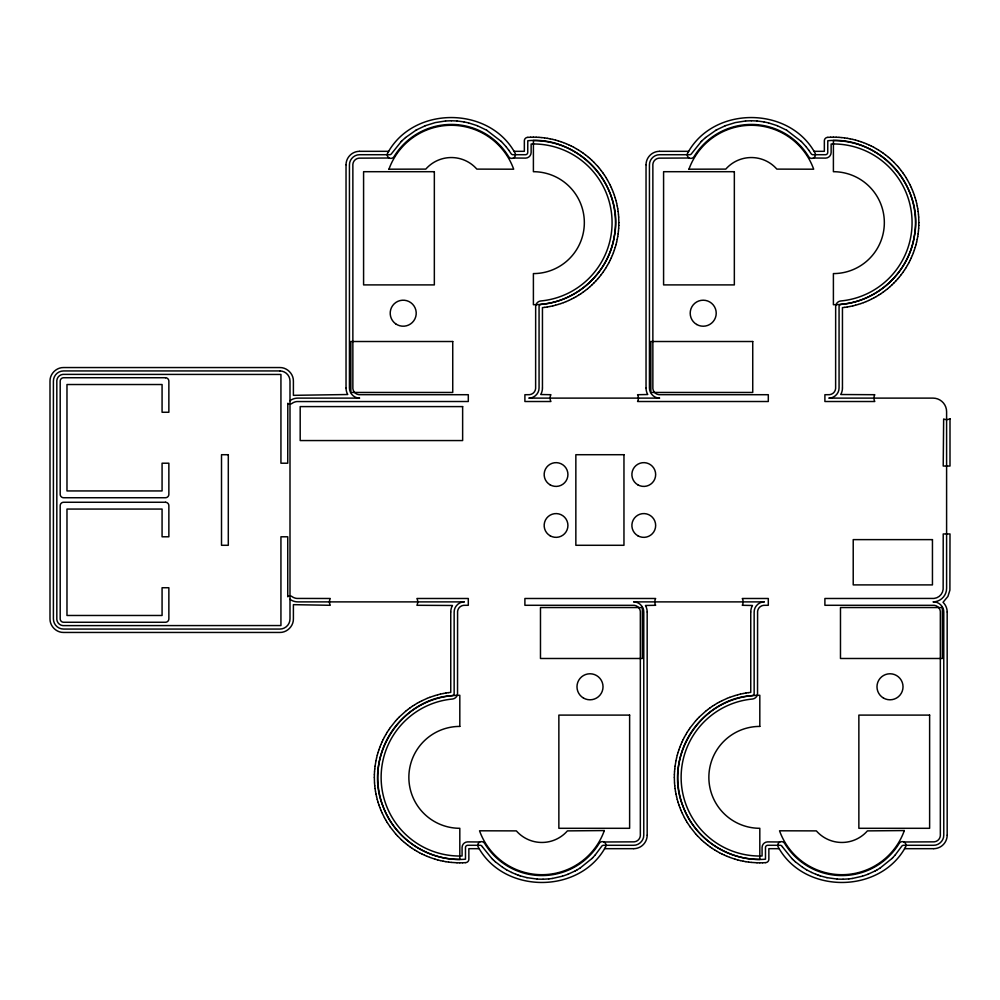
<?xml version="1.0" encoding="UTF-8"?>
<svg xmlns="http://www.w3.org/2000/svg" width="1000" height="1000" viewBox="0 0 1000 1000"><rect width="100%" height="100%" fill="white"/><g stroke="black" fill="none" stroke-linecap="round" stroke-linejoin="round"><path stroke-width="1.5" d="M374.338 777.288L374.387 774.638M618.825 225.362L618.862 222.712M674.338 777.288L674.388 774.638M918.825 225.362L918.863 222.712M346.037 164.713L346.087 163.8A5.663 5.663 0 0 1 346.138 163.35L346.262 162.475A5.663 5.663 0 0 1 346.35 162.037L346.562 161.175A5.663 5.663 0 0 1 346.688 160.75L346.987 159.913A5.663 5.663 0 0 1 347.163 159.5L347.537 158.7A5.663 5.663 0 0 1 347.75 158.312L348.212 157.55A5.663 5.663 0 0 1 348.462 157.175L348.988 156.463A5.663 5.663 0 0 1 349.263 156.125L349.862 155.463A5.663 5.663 0 0 1 350.175 155.15L350.838 154.55A5.663 5.663 0 0 1 351.175 154.262L351.9 153.737A5.663 5.663 0 0 1 352.262 153.488L353.025 153.038A5.663 5.663 0 0 1 353.413 152.825L354.225 152.45A5.663 5.663 0 0 1 354.637 152.275L355.462 151.975A5.663 5.663 0 0 1 355.887 151.85L356.75 151.637A5.663 5.663 0 0 1 357.188 151.55L358.075 151.412A5.663 5.663 0 0 1 358.512 151.375L359.425 151.325M374.387 774.488L374.513 771.838M450.763 611.875L450.8 610.962A5.663 5.663 0 0 1 450.85 610.525L450.975 609.65A5.663 5.663 0 0 1 451.062 609.212L451.287 608.35A5.663 5.663 0 0 1 451.413 607.925L451.712 607.087A5.663 5.663 0 0 1 451.875 606.675L452.262 605.875A5.663 5.663 0 0 1 452.475 605.475L416.912 605.288L417.188 604.7A7.362 7.362 0 0 0 417.188 599.075L416.912 598.488L468.3 598.488L468.3 605.288L463.675 605.325A6.787 6.787 0 0 0 457.587 611.413L457.537 693.562A5.663 5.663 0 0 1 452.512 699.025A8.188 8.188 0 0 1 452.1 699.062A78.675 78.675 0 0 0 381.225 781.225A78.675 78.675 0 0 0 459.812 856.038L462.075 856L462.075 847.375A5.663 5.663 0 0 1 467.575 841.888L479.825 841.988M542.45 388.125L542.4 389.038A5.663 5.663 0 0 1 542.362 389.475L542.225 390.35A5.663 5.663 0 0 1 542.137 390.788L541.925 391.65A5.663 5.663 0 0 1 541.8 392.075L541.5 392.912A5.663 5.663 0 0 1 541.325 393.325L540.95 394.125A5.663 5.663 0 0 1 540.737 394.525L550.925 394.712L550.65 395.3A7.362 7.362 0 0 0 550.65 400.925L550.925 401.512L524.9 401.512L524.9 394.712L529.538 394.675A6.787 6.787 0 0 0 535.625 388.587L535.662 306.438A5.663 5.663 0 0 1 540.688 300.975A8.188 8.188 0 0 1 541.112 300.938A78.675 78.675 0 0 0 611.975 218.775A78.675 78.675 0 0 0 533.4 143.963L531.138 144L531.125 152.625A5.663 5.663 0 0 1 525.638 158.112L513.387 158.012M618.688 228.162L618.825 225.512M646.038 164.713L646.087 163.8A5.663 5.663 0 0 1 646.137 163.35L646.263 162.475A5.663 5.663 0 0 1 646.35 162.037L646.562 161.175A5.663 5.663 0 0 1 646.688 160.75L646.988 159.913A5.663 5.663 0 0 1 647.163 159.5L647.537 158.7A5.663 5.663 0 0 1 647.75 158.312L648.213 157.55A5.663 5.663 0 0 1 648.462 157.175L648.988 156.463A5.663 5.663 0 0 1 649.262 156.125L649.862 155.463A5.663 5.663 0 0 1 650.175 155.15L650.837 154.55A5.663 5.663 0 0 1 651.175 154.262L651.9 153.737A5.663 5.663 0 0 1 652.262 153.488L653.025 153.038A5.663 5.663 0 0 1 653.413 152.825L654.225 152.45A5.663 5.663 0 0 1 654.638 152.275L655.462 151.975A5.663 5.663 0 0 1 655.888 151.85L656.75 151.637A5.663 5.663 0 0 1 657.188 151.55L658.075 151.412A5.663 5.663 0 0 1 658.512 151.375L659.425 151.325M647.163 835.288L647.125 836.2A5.663 5.663 0 0 1 647.075 836.65L646.95 837.525A5.663 5.663 0 0 1 646.862 837.962L646.637 838.825A5.663 5.663 0 0 1 646.513 839.25L646.213 840.088A5.663 5.663 0 0 1 646.05 840.5L645.662 841.3A5.663 5.663 0 0 1 645.45 841.688L645 842.45A5.663 5.663 0 0 1 644.75 842.825L644.225 843.538A5.663 5.663 0 0 1 643.938 843.875L643.337 844.538A5.663 5.663 0 0 1 643.025 844.85L642.375 845.45A5.663 5.663 0 0 1 642.025 845.738L641.312 846.263A5.663 5.663 0 0 1 640.95 846.513L640.188 846.963A5.663 5.663 0 0 1 639.788 847.175L638.987 847.55A5.663 5.663 0 0 1 638.575 847.725L637.737 848.025A5.663 5.663 0 0 1 637.312 848.15L636.45 848.363A5.663 5.663 0 0 1 636.013 848.45L635.138 848.587A5.663 5.663 0 0 1 634.7 848.625L633.775 848.675M674.388 774.488L674.513 771.838M750.763 611.875L750.8 610.962A5.663 5.663 0 0 1 750.85 610.525L750.975 609.65A5.663 5.663 0 0 1 751.062 609.212L751.287 608.35A5.663 5.663 0 0 1 751.413 607.925L751.712 607.087A5.663 5.663 0 0 1 751.875 606.675L752.262 605.875A5.663 5.663 0 0 1 752.475 605.475L742.275 605.288L742.55 604.7A7.362 7.362 0 0 0 742.55 599.075L742.275 598.488L768.3 598.488L768.3 605.288L763.675 605.325A6.787 6.787 0 0 0 757.588 611.413L757.537 693.562A5.663 5.663 0 0 1 752.513 699.025A8.188 8.188 0 0 1 752.1 699.062A78.675 78.675 0 0 0 681.225 781.225A78.675 78.675 0 0 0 759.812 856.038L762.075 856L762.075 847.375A5.663 5.663 0 0 1 767.575 841.888L779.825 841.988M842.45 388.125L842.4 389.038A5.663 5.663 0 0 1 842.362 389.475L842.225 390.35A5.663 5.663 0 0 1 842.138 390.788L841.925 391.65A5.663 5.663 0 0 1 841.8 392.075L841.5 392.912A5.663 5.663 0 0 1 841.325 393.325L840.95 394.125A5.663 5.663 0 0 1 840.738 394.525L874.8 394.712L874.525 395.3A7.362 7.362 0 0 0 874.525 400.925L874.8 401.512L824.9 401.512L824.9 394.712L829.538 394.675A6.787 6.787 0 0 0 835.625 388.587L835.662 306.438A5.663 5.663 0 0 1 840.688 300.975A8.188 8.188 0 0 1 841.112 300.938A78.675 78.675 0 0 0 911.975 218.775A78.675 78.675 0 0 0 833.4 143.963L831.137 144L831.125 152.625A5.663 5.663 0 0 1 825.638 158.112L813.388 158.012M918.688 228.162L918.825 225.512M947.163 835.288L947.125 836.2A5.663 5.663 0 0 1 947.075 836.65L946.95 837.525A5.663 5.663 0 0 1 946.862 837.962L946.637 838.825A5.663 5.663 0 0 1 946.513 839.25L946.213 840.088A5.663 5.663 0 0 1 946.05 840.5L945.662 841.3A5.663 5.663 0 0 1 945.45 841.688L945 842.45A5.663 5.663 0 0 1 944.75 842.825L944.225 843.538A5.663 5.663 0 0 1 943.938 843.875L943.337 844.538A5.663 5.663 0 0 1 943.025 844.85L942.375 845.45A5.663 5.663 0 0 1 942.025 845.738L941.312 846.263A5.663 5.663 0 0 1 940.95 846.513L940.188 846.963A5.663 5.663 0 0 1 939.788 847.175L938.988 847.55A5.663 5.663 0 0 1 938.575 847.725L937.738 848.025A5.663 5.663 0 0 1 937.312 848.15L936.45 848.363A5.663 5.663 0 0 1 936.012 848.45L935.138 848.587A5.663 5.663 0 0 1 934.7 848.625L933.775 848.675M374.525 771.7L374.75 769.05M618.462 230.95L618.675 228.3M674.525 771.7L674.75 769.05M918.462 230.95L918.675 228.3M374.762 768.913L375.062 766.275M618.15 233.725L618.45 231.088M674.762 768.913L675.062 766.275M918.15 233.725L918.45 231.088M375.087 766.125L375.962 760.763M617.737 236.488L618.125 233.875M675.088 766.125L675.962 760.763M917.738 236.488L918.125 233.875M617.238 239.237L617.712 236.637M917.237 239.237L917.712 236.637M376 760.612L376.562 758.025M616.65 241.975L617.212 239.387M676 760.612L676.562 758.025M916.65 241.975L917.212 239.387M376.587 757.875L377.238 755.312M615.975 244.688L616.613 242.125M676.587 757.875L677.237 755.312M915.975 244.688L916.612 242.125M377.275 755.163L378 752.613M615.212 247.387L615.938 244.838M677.275 755.163L678 752.613M915.212 247.387L915.938 244.838M378.038 752.475L378.85 749.95M614.35 250.05L615.163 247.525M678.037 752.475L678.85 749.95M914.35 250.05L915.163 247.525M378.9 749.812L379.787 747.325M613.413 252.675L614.312 250.188M678.9 749.812L679.788 747.325M913.413 252.675L914.312 250.188M379.85 747.188L380.812 744.712M612.388 255.287L613.362 252.812M679.85 747.188L680.812 744.712M912.387 255.287L913.363 252.812M380.875 744.587L381.925 742.15M611.275 257.85L612.337 255.413M680.875 744.587L681.925 742.15M911.275 257.85L912.337 255.413M381.987 742.013L383.125 739.625M610.087 260.375L611.213 257.987M681.988 742.013L683.125 739.625M910.088 260.375L911.213 257.987M608.812 262.863L610.025 260.512M383.188 739.488L384.4 737.138M908.812 262.863L910.025 260.512M683.188 739.488L684.4 737.138M607.45 265.312L608.737 263M384.462 737L385.75 734.688M907.45 265.312L908.737 263M684.463 737L685.75 734.688M606.013 267.712L607.375 265.438M385.825 734.562L387.188 732.288M906.012 267.712L907.375 265.438M685.825 734.562L687.188 732.288M604.5 270.062L605.938 267.838M387.262 732.163L388.7 729.938M904.5 270.062L905.938 267.838M687.262 732.163L688.7 729.938M602.913 272.362L604.425 270.188M388.787 729.812L390.288 727.638M902.913 272.362L904.425 270.188M688.787 729.812L690.288 727.638M601.25 274.613L602.825 272.488M390.375 727.513L395.5 721.062M901.25 274.613L902.825 272.488M690.375 727.513L695.5 721.062M599.513 276.812L601.163 274.738M899.513 276.812L901.162 274.738M597.7 278.938L599.425 276.925M897.7 278.938L899.425 276.925M595.087 855.138L601.663 846.338A2.263 2.263 0 0 1 603.575 845.288L633.562 845.288C639.025 845.425 643.913 840.537 643.775 835.062L643.775 612.1C643.913 606.663 639.062 601.775 633.612 601.888L764.362 601.888C758.913 601.737 754.038 606.6 754.15 612.05L754.15 693.4A2.263 2.263 0 0 1 752.075 695.65C699.938 698.637 663.05 758.288 683 806.287C694.925 839.525 730.362 862.312 765.475 859.175L765.475 847.55A2.263 2.263 0 0 1 767.738 845.288L780.2 845.288A2.263 2.263 0 0 1 782.113 846.338L782.412 846.825M895.088 855.138L901.663 846.338A2.263 2.263 0 0 1 903.575 845.288L933.562 845.288C939.025 845.425 943.913 840.537 943.775 835.062L943.775 612.1C943.925 606.438 938.662 601.462 933.025 601.888A13.587 13.587 0 0 0 946.6 588.3L946.6 411.7A13.587 13.587 0 0 0 933.025 398.113L828.838 398.113C834.3 398.263 839.2 393.363 839.062 387.9L839.062 306.6A2.263 2.263 0 0 1 841.137 304.35C877.312 301.525 909.038 271.913 914.375 236.025C924.488 185.975 878.438 135.375 827.788 140.762L827.738 152.45A2.263 2.263 0 0 1 825.475 154.713L813.012 154.713A2.263 2.263 0 0 1 811.1 153.663L808.838 150.3M595.075 855.15L592.737 857.688M895.075 855.15L892.738 857.688M595.825 281.012L597.612 279.05M395.6 720.95L397.375 718.988M895.825 281.012L897.613 279.05M695.6 720.95L697.375 718.988M593.888 283.025L595.725 281.125M397.475 718.875L399.325 716.975M893.888 283.025L895.725 281.125M697.475 718.875L699.325 716.975M401.287 141.488L391.538 153.663A2.263 2.263 0 0 1 389.625 154.713L359.65 154.713C354.188 154.575 349.288 159.462 349.438 164.938L349.438 387.9C349.288 393.363 354.188 398.263 359.65 398.113L297.925 398.113A13.587 13.587 0 0 0 290.375 400.4L290 400.688M701.287 141.488L691.538 153.663A2.263 2.263 0 0 1 689.625 154.713L659.65 154.713C654.188 154.575 649.287 159.462 649.438 164.938L649.438 387.9C649.287 393.363 654.188 398.263 659.65 398.113L528.837 398.113C534.3 398.263 539.2 393.363 539.062 387.9L539.062 306.6A2.263 2.263 0 0 1 541.138 304.35C577.312 301.525 609.038 271.913 614.375 236.025C624.487 185.975 578.438 135.375 527.788 140.762L527.737 152.45A2.263 2.263 0 0 1 525.475 154.713L513.013 154.713A2.263 2.263 0 0 1 511.1 153.663L508.837 150.3M591.925 858.512L592.725 857.7M891.925 858.512L892.725 857.7M401.3 141.475L402.113 140.675M701.3 141.475L702.113 140.675M591.912 858.525L580.237 867.95M891.912 858.525L880.238 867.95M591.875 284.975L593.775 283.125M399.425 716.875L405.538 711.338M891.875 284.975L893.775 283.125M699.425 716.875L705.537 711.338M402.125 140.662L405.538 137.562M702.125 140.662L705.537 137.562M589.812 286.85L591.775 285.075M889.812 286.85L891.775 285.075M587.675 288.663L589.7 286.95M887.675 288.663L889.7 286.95M405.55 137.55L415.938 130.238M705.55 137.55L715.938 130.238M585.487 290.4L587.562 288.762M885.487 290.4L887.562 288.762M405.65 711.237L407.725 709.6M705.65 711.237L707.725 709.6M583.237 292.075L585.375 290.5M883.238 292.075L885.375 290.5M407.837 709.5L409.963 707.925M707.837 709.5L709.963 707.925M580.938 293.663L583.125 292.162M880.938 293.663L883.125 292.162M410.087 707.837L412.262 706.338M710.088 707.837L712.262 706.338M578.587 295.188L580.825 293.75M878.587 295.188L880.825 293.75M412.388 706.25L414.613 704.812M712.387 706.25L714.613 704.812M580.225 867.962L577.275 869.762M880.225 867.962L877.275 869.762M576.2 296.625L578.462 295.262M876.2 296.625L878.462 295.262M414.738 704.737L417.013 703.375M714.737 704.737L717.013 703.375M415.95 130.225L416.938 129.662M715.95 130.225L716.938 129.662M577.25 869.775L575.25 870.888M877.25 869.775L875.25 870.888M573.75 297.987L576.062 296.7M873.75 297.987L876.062 296.7M417.137 703.3L419.45 702.013M717.138 703.3L719.45 702.013M416.962 129.662L425.312 125.712M716.963 129.662L725.312 125.712M575.237 870.9L567.9 874.287M875.238 870.9L867.9 874.287M571.263 299.262L573.625 298.05M871.263 299.262L873.625 298.05M419.588 701.95L421.938 700.738M719.587 701.95L721.938 700.738M568.737 300.462L571.138 299.325M868.737 300.462L871.137 299.325M422.075 700.675L427.038 698.425M722.075 700.675L727.038 698.425M566.175 301.575L568.6 300.525M866.175 301.575L868.6 300.525M563.575 302.613L566.038 301.637M863.575 302.613L866.038 301.637M427.175 698.363L429.637 697.387M727.175 698.363L729.638 697.387M425.325 125.7L435.25 122.6L445.525 120.988M725.325 125.7L735.25 122.6L745.525 120.988M567.888 874.3L562.438 876.2M867.887 874.3L862.438 876.2M560.938 303.55L563.438 302.663M860.938 303.55L863.438 302.663M429.775 697.337L434.925 695.588M729.775 697.337L734.925 695.588M558.275 304.413L560.8 303.6M858.275 304.413L860.8 303.6M562.413 876.2L552.275 878.475M862.412 876.2L852.275 878.475M555.588 305.175L558.138 304.45M855.588 305.175L858.138 304.45M435.075 695.55L437.612 694.825M735.075 695.55L737.613 694.825M552.875 305.863L555.45 305.225M852.875 305.863L855.45 305.225M437.762 694.775L440.325 694.137M737.763 694.775L740.325 694.137M550.138 306.45L552.737 305.9M850.138 306.45L852.738 305.9M440.475 694.1L443.062 693.55M740.475 694.1L743.062 693.55M547.388 306.962L550 306.488M847.387 306.962L850 306.488M443.212 693.512L445.812 693.037M743.213 693.512L745.812 693.037M544.625 307.375L547.25 306.988M844.625 307.375L847.25 306.988M445.962 693.012L448.587 692.625M745.962 693.012L748.587 692.625M552.263 878.475L548.825 878.9M852.262 878.475L848.825 878.9M544.475 307.387L542.45 307.625L542.45 387.9M844.475 307.387L842.45 307.625L842.45 387.9M448.725 692.613L450.75 692.375L450.75 612.1M748.725 692.613L750.75 692.375L750.75 612.1M548.812 878.9L543.05 879.237M848.812 878.9L843.05 879.237M527.737 137.363L527.35 137.4A3.4 3.4 0 0 0 524.35 140.6L524.338 151.325L513.975 151.325M827.738 137.363L827.35 137.4A3.4 3.4 0 0 0 824.35 140.6L824.338 151.325L813.975 151.325M465.475 862.638L465.913 862.6A3.4 3.4 0 0 0 468.862 859.4L468.862 848.675L479.237 848.675M765.475 862.638L765.913 862.6A3.4 3.4 0 0 0 768.863 859.4L768.863 848.675L779.237 848.675M445.55 120.988L451.312 120.75M745.55 120.988L751.312 120.75M527.875 137.35L530.525 137.225M827.875 137.35L830.525 137.225M462.688 862.775L465.325 862.65M762.688 862.775L765.325 862.65M530.675 137.213L533.325 137.175M830.675 137.213L833.325 137.175M459.888 862.825L462.537 862.788M759.887 862.825L762.537 862.788M543.038 879.237L537.263 879.1M843.037 879.237L837.262 879.1M359.65 151.325L388.675 151.325M659.65 151.325L688.675 151.325M604.538 848.675L633.562 848.675M904.538 848.675L933.562 848.675M751.325 120.75L757.087 120.988M451.325 120.75L457.088 120.988M833.475 137.175L836.112 137.213M533.475 137.175L536.112 137.213M757.087 862.788L759.737 862.825M457.088 862.788L459.738 862.825M836.263 137.225L838.913 137.35M536.263 137.225L538.913 137.35M756.938 862.775L751.513 862.425M456.938 862.775L451.512 862.425M837.25 879.087L826.963 877.65M537.25 879.087L526.962 877.65M839.062 137.363L841.7 137.575M539.062 137.363L541.7 137.575M757.113 120.988L763.975 121.9M457.113 120.988L463.975 121.9M841.85 137.587L844.475 137.887M541.85 137.587L544.475 137.887M748.725 862.113L751.363 862.412M448.725 862.113L451.362 862.412M844.625 137.912L847.25 138.3M544.625 137.912L547.25 138.3M745.962 861.7L748.587 862.087M445.962 861.7L448.587 862.087M847.387 138.325L850 138.8M547.388 138.325L550 138.8M743.213 861.2L745.812 861.675M443.212 861.2L445.812 861.675M764 121.9L768.5 122.875M464 121.9L468.5 122.875M850.138 138.825L852.738 139.388M550.138 138.825L552.737 139.388M740.475 860.612L743.062 861.175M440.475 860.612L443.062 861.175M826.938 877.65L820.25 875.863M526.938 877.65L520.25 875.863M852.875 139.425L855.45 140.062M552.875 139.425L555.45 140.062M737.763 859.938L740.325 860.575M437.762 859.938L440.325 860.575M768.525 122.875L777.312 125.7M468.525 122.875L477.312 125.7M855.588 140.1L858.138 140.825M555.588 140.1L558.138 140.825M735.075 859.175L737.613 859.9M435.075 859.175L437.612 859.9M858.275 140.875L860.8 141.688M558.275 140.875L560.8 141.688M734.925 859.125L729.775 857.375M434.925 859.125L429.775 857.375M819.15 875.487L820.238 875.85M519.15 875.487L520.237 875.85M818.062 875.113L819.137 875.487M518.062 875.113L519.138 875.487M860.938 141.725L863.438 142.625M560.938 141.725L563.438 142.625M818.037 875.1L815.888 874.3M518.038 875.1L515.887 874.3M863.575 142.675L866.038 143.65M563.575 142.675L566.038 143.65M727.175 856.35L729.638 857.325M427.175 856.35L429.637 857.325M777.337 125.712L786.688 130.225M477.337 125.712L486.688 130.225M815.875 874.287L811.637 872.45M515.875 874.287L511.637 872.45M689.262 158.012L658.962 158.15A6.787 6.787 0 0 0 652.862 164.237L652.862 388.587A6.787 6.787 0 0 0 658.962 394.675L768.3 394.712L768.3 401.512L637.562 401.512L637.837 400.925A7.362 7.362 0 0 0 637.837 395.3L637.562 394.712L647.75 394.525A5.663 5.663 0 0 1 647.537 394.125L647.163 393.325A5.663 5.663 0 0 1 646.988 392.912L646.688 392.075A5.663 5.663 0 0 1 646.562 391.65L646.35 390.788A5.663 5.663 0 0 1 646.263 390.35L646.137 389.475A5.663 5.663 0 0 1 646.087 389.038L646.038 388.125M389.263 158.012L358.963 158.15A6.787 6.787 0 0 0 352.863 164.237L352.863 388.587A6.787 6.787 0 0 0 358.963 394.675L468.3 394.712L468.3 401.512L296.925 401.562A10.188 10.188 0 0 0 292.262 403.225L292.025 403.413A3.4 3.4 0 0 1 287.8 403.263L287.738 463.212L280.938 463.212L280.938 374.45L62.925 374.375A6.787 6.787 0 0 0 56.825 380.462L56.825 619.538A6.787 6.787 0 0 0 62.925 625.625L280.938 625.55L280.938 536.788L287.738 536.788L287.738 596.788A3.4 3.4 0 0 1 292.025 596.587L292.262 596.775A10.188 10.188 0 0 0 296.925 598.438L330.275 598.488L330 599.075A7.362 7.362 0 0 0 330 604.7L330.275 605.288L293.4 604.663L293.4 618.862C293.575 626.125 287.075 632.625 279.812 632.45L63.587 632.45C56.325 632.625 49.825 626.125 50 618.862L50 381.138C49.825 373.875 56.325 367.375 63.587 367.55L279.812 367.55C287.075 367.375 293.575 373.875 293.4 381.138L293.4 395.337L347.75 394.525A5.663 5.663 0 0 1 347.537 394.125L347.163 393.325A5.663 5.663 0 0 1 346.987 392.912L346.688 392.075A5.663 5.663 0 0 1 346.562 391.65L346.35 390.788A5.663 5.663 0 0 1 346.262 390.35L346.138 389.475A5.663 5.663 0 0 1 346.087 389.038L346.037 388.125M903.95 841.988L934.25 841.85A6.787 6.787 0 0 0 940.337 835.763L940.337 611.413A6.787 6.787 0 0 0 934.25 605.325L824.9 605.288L824.9 598.488L934.013 598.438A10.188 10.188 0 0 0 943.15 589.3L943.213 533.962L950 533.962L949.9 590.138L947.913 596.45L943.025 602.312A5.663 5.663 0 0 1 943.337 602.638L943.938 603.288A5.663 5.663 0 0 1 944.225 603.638L944.75 604.35A5.663 5.663 0 0 1 945 604.712L945.45 605.475A5.663 5.663 0 0 1 945.662 605.875L946.05 606.675A5.663 5.663 0 0 1 946.213 607.087L946.513 607.925A5.663 5.663 0 0 1 946.637 608.35L946.862 609.212A5.663 5.663 0 0 1 946.95 609.65L947.075 610.525A5.663 5.663 0 0 1 947.125 610.962L947.163 611.875M603.95 841.988L634.25 841.85A6.787 6.787 0 0 0 640.337 835.763L640.337 611.413A6.787 6.787 0 0 0 634.25 605.325L524.9 605.288L524.9 598.488L655.65 598.488L655.375 599.075A7.362 7.362 0 0 0 655.375 604.7L655.65 605.288L645.45 605.475A5.663 5.663 0 0 1 645.662 605.875L646.05 606.675A5.663 5.663 0 0 1 646.213 607.087L646.513 607.925A5.663 5.663 0 0 1 646.637 608.35L646.862 609.212A5.663 5.663 0 0 1 646.95 609.65L647.075 610.525A5.663 5.663 0 0 1 647.125 610.962L647.163 611.875M866.175 143.7L868.6 144.762M566.175 143.7L568.6 144.762M724.6 855.238L727.038 856.3M424.6 855.238L427.038 856.3M868.737 144.825L871.137 145.95M568.737 144.825L571.138 145.95M722.075 854.05L724.475 855.175M422.075 854.05L424.475 855.175M811.625 872.45L806.513 869.775M511.625 872.45L506.512 869.775M871.263 146.012L873.625 147.225M571.263 146.012L573.625 147.225M719.587 852.775L721.938 853.988M419.588 852.775L421.938 853.988M873.75 147.3L876.062 148.588M573.75 147.3L576.062 148.588M717.138 851.413L719.45 852.7M417.137 851.413L419.45 852.7M786.7 130.238L801.35 141.475M486.7 130.238L501.35 141.475M806.5 869.762L802.588 867.325M506.5 869.762L502.587 867.325M876.2 148.663L878.462 150.025M576.2 148.663L578.462 150.025M714.737 849.975L717.013 851.338M414.738 849.975L417.013 851.338M878.587 150.1L880.825 151.537M578.587 150.1L580.825 151.537M712.387 848.462L714.613 849.9M412.388 848.462L414.613 849.9M802.575 867.312L795.238 861.688M502.575 867.312L495.238 861.688M880.938 151.613L883.125 153.125M580.938 151.613L583.125 153.125M710.088 846.875L712.262 848.388M410.087 846.875L412.262 848.388M883.238 153.212L885.375 154.787M583.237 153.212L585.375 154.787M707.837 845.212L709.963 846.787M290 599.312L290.375 599.6A13.587 13.587 0 0 0 297.925 601.888L464.363 601.888C458.913 601.737 454.038 606.6 454.15 612.05L454.15 693.4A2.263 2.263 0 0 1 452.075 695.65C399.938 698.637 363.05 758.288 383 806.287C394.925 839.525 430.363 862.312 465.475 859.175L465.475 847.55A2.263 2.263 0 0 1 467.738 845.288L480.2 845.288A2.263 2.263 0 0 1 482.113 846.338L482.413 846.825M407.837 845.212L409.963 846.787M885.487 154.875L887.562 156.525M585.487 154.875L587.562 156.525M705.65 843.475L707.725 845.125M405.65 843.475L407.725 845.125M887.675 156.613L889.7 158.338M587.675 156.613L589.7 158.338M703.512 841.663L705.537 843.388M403.512 841.663L405.538 843.388M795.225 861.675L793.525 860.138M495.225 861.675L493.525 860.138M889.812 158.425L891.775 160.212M589.812 158.425L591.775 160.212M701.438 839.788L703.4 841.575M401.438 839.788L403.4 841.575M793.512 860.125L791.862 858.525M493.512 860.125L491.863 858.525M891.875 160.312L893.775 162.15M591.875 160.312L593.775 162.15M701.325 839.688L697.475 835.837M401.325 839.688L397.475 835.837M801.363 141.488L806.012 146.613M501.362 141.488L506.012 146.613M791.85 858.512L782.425 846.838M491.85 858.512L482.425 846.838M893.888 162.262L897.613 166.225M593.888 162.262L597.612 166.225M695.6 833.775L697.375 835.738M395.6 833.775L397.375 835.738M897.7 166.337L899.425 168.363M597.7 166.337L599.425 168.363M695.5 833.662L690.375 827.2M395.5 833.662L390.375 827.2M806.025 146.625L808.825 150.287M506.025 146.625L508.825 150.287M899.513 168.475L901.162 170.55M599.513 168.475L601.163 170.55M901.25 170.675L902.825 172.8M601.25 170.675L602.825 172.8M902.913 172.913L904.425 175.1M602.913 172.913L604.425 175.1M690.288 827.087L687.262 822.55M390.288 827.087L387.262 822.55M904.5 175.212L905.938 177.45M604.5 175.212L605.938 177.45M906.012 177.575L907.375 179.838M606.013 177.575L607.375 179.838M685.825 820.163L687.188 822.425M385.825 820.163L387.188 822.425M907.45 179.975L910.025 184.775M607.45 179.975L610.025 184.775M684.463 817.712L685.75 820.025M384.462 817.712L385.75 820.025M684.4 817.588L681.988 812.7M384.4 817.588L381.987 812.7M910.088 184.9L911.213 187.3M610.087 184.9L611.213 187.3M911.275 187.438L912.337 189.862M611.275 187.438L612.337 189.862M680.875 810.138L681.925 812.562M380.875 810.138L381.925 812.562M912.387 190L913.363 192.463M612.388 190L613.362 192.463M679.85 807.537L680.812 810M379.85 807.537L380.812 810M913.413 192.6L914.312 195.1M613.413 192.6L614.312 195.1M678.9 804.9L679.788 807.4M378.9 804.9L379.787 807.4M914.35 195.238L915.163 197.763M614.35 195.238L615.163 197.763M678.037 802.237L678.85 804.762M378.038 802.237L378.85 804.762M915.212 197.9L915.938 200.45M615.212 197.9L615.938 200.45M677.275 799.55L678 802.1M377.275 799.55L378 802.1M915.975 200.588L916.612 203.162M615.975 200.588L616.613 203.162M676.587 796.838L677.237 799.412M376.587 796.838L377.238 799.412M916.65 203.3L917.212 205.9M616.65 203.3L617.212 205.9M676 794.1L676.562 796.7M376 794.1L376.562 796.7M917.237 206.038L917.712 208.65M617.238 206.038L617.712 208.65M675.5 791.35L675.962 793.962M375.5 791.35L375.962 793.962M917.738 208.787L918.125 211.412M617.737 208.787L618.125 211.412M675.088 788.587L675.475 791.213M375.087 788.587L375.475 791.213M918.15 211.562L918.45 214.188M618.15 211.562L618.45 214.188M674.762 785.812L675.062 788.438M374.762 785.812L375.062 788.438M918.462 214.338L918.675 216.975M674.525 783.025L674.75 785.662M618.462 214.338L618.675 216.975M374.525 783.025L374.75 785.662M918.688 217.125L918.863 222.562M674.513 782.875L674.338 777.438M618.688 217.125L618.862 222.562M374.513 782.875L374.338 777.438M947.175 612.1L947.175 835.062M647.175 612.1L647.175 835.062M646.038 164.938L646.038 387.9M346.037 164.938L346.037 387.9M388.963 169.2L425.788 169.112A33.963 33.963 0 0 1 476.85 169.112L513.675 169.2A66.225 66.225 0 0 0 388.963 169.2M688.962 169.2L725.788 169.112A33.963 33.963 0 0 1 776.85 169.112L813.675 169.2A66.225 66.225 0 0 0 688.962 169.2M604.325 830.562L604.237 830.8A66.225 66.225 0 0 1 479.538 830.8L516.35 830.888A33.963 33.963 0 0 0 567.425 830.888L604.325 830.562M904.325 830.562L904.237 830.8A66.225 66.225 0 0 1 779.538 830.8L816.35 830.888A33.963 33.963 0 0 0 867.425 830.888L904.325 830.562M388.4 151.738L387.762 152.775A3.675 3.675 0 0 0 388.95 157.838A3.675 3.675 0 0 0 394.012 156.662A67.088 67.088 0 0 1 508.638 156.65A3.675 3.675 0 0 0 513.7 157.838A3.675 3.675 0 0 0 514.888 152.775C489.263 106.35 414.85 105.662 388.438 151.688M688.4 151.738L687.763 152.775A3.675 3.675 0 0 0 688.95 157.838A3.675 3.675 0 0 0 694.013 156.662A67.088 67.088 0 0 1 808.637 156.65A3.675 3.675 0 0 0 813.7 157.838A3.675 3.675 0 0 0 814.887 152.775C789.262 106.35 714.85 105.662 688.438 151.688M605.45 847.225C579.612 894.212 504.15 894.212 478.325 847.225A3.675 3.675 0 0 1 479.513 842.163A3.675 3.675 0 0 1 484.575 843.337A67.088 67.088 0 0 0 599.212 843.35A3.675 3.675 0 0 1 604.263 842.163A3.675 3.675 0 0 1 605.45 847.225M905.45 847.225C879.613 894.212 804.15 894.212 778.325 847.225A3.675 3.675 0 0 1 779.513 842.163A3.675 3.675 0 0 1 784.575 843.337A67.088 67.088 0 0 0 899.212 843.35A3.675 3.675 0 0 1 904.262 842.163A3.675 3.675 0 0 1 905.45 847.225M950 418.775L949.938 418.812A7.362 7.362 0 0 1 943.65 418.988L943.213 466.037L950 466.037L950 418.775M533.413 140.562L533.4 171.7A50.938 50.938 0 0 1 584.338 222.638A50.938 50.938 0 0 1 533.4 273.587L533.4 304.713A82.075 82.075 0 0 0 615.475 222.638A82.075 82.075 0 0 0 533.4 140.562M833.413 140.562L833.4 171.7A50.938 50.938 0 0 1 884.338 222.638A50.938 50.938 0 0 1 833.4 273.587L833.4 304.713A82.075 82.075 0 0 0 915.475 222.638A82.075 82.075 0 0 0 833.4 140.562M434.338 171.7L363.587 171.7L363.587 284.9L434.338 284.9L434.338 171.7M734.338 171.7L663.587 171.7L663.587 284.9L734.338 284.9L734.338 171.7M452.738 341.512L350.85 341.512L350.85 392.45L452.738 392.45L452.738 341.512M752.738 341.512L650.85 341.512L650.85 392.45L752.738 392.45L752.738 341.512M279.812 370.938L63.587 370.938A10.188 10.188 0 0 0 53.4 381.138L53.4 618.862A10.188 10.188 0 0 0 63.587 629.062L279.812 629.062A10.188 10.188 0 0 0 290 618.862L290 381.138A10.188 10.188 0 0 0 279.812 370.938M165.475 377.738L63.587 377.738A3.4 3.4 0 0 0 60.188 381.138L60.188 494.338A3.4 3.4 0 0 0 63.587 497.738L165.475 497.738A3.4 3.4 0 0 0 168.863 494.338L168.863 463.212L162.075 463.212L162.075 490.938L66.975 490.938L66.975 384.525L162.075 384.525L162.075 412.262L168.863 412.262L168.863 381.138A3.4 3.4 0 0 0 165.475 377.738M462.638 406.6L300.188 406.6L300.188 440.562L462.638 440.562L462.638 406.6M228.3 454.712L221.513 454.712L221.513 545.288L228.3 545.288L228.3 454.712M623.962 454.712L575.85 454.712L575.85 545.288L623.962 545.288L623.962 454.712M165.475 502.262L63.587 502.262A3.4 3.4 0 0 0 60.188 505.662L60.188 618.862A3.4 3.4 0 0 0 63.587 622.263L165.475 622.263A3.4 3.4 0 0 0 168.863 618.862L168.863 587.737L162.075 587.737L162.075 615.475L66.975 615.475L66.975 509.062L162.075 509.062L162.075 536.788L168.863 536.788L168.863 505.662A3.4 3.4 0 0 0 165.475 502.262M932.45 539.625L853.213 539.625L853.213 584.9L932.45 584.9L932.45 539.625M642.362 607.55L540.475 607.55L540.475 658.487L642.362 658.487L642.362 607.55M942.362 607.55L840.475 607.55L840.475 658.487L942.362 658.487L942.362 607.55M629.625 715.1L558.862 715.1L558.862 828.3L629.625 828.3L629.625 715.1M929.625 715.1L858.863 715.1L858.863 828.3L929.625 828.3L929.625 715.1M759.812 726.413L759.812 695.288A82.075 82.075 0 0 0 677.738 777.362A82.075 82.075 0 0 0 759.812 859.438L759.812 828.3A50.938 50.938 0 0 1 708.863 777.362A50.938 50.938 0 0 1 759.812 726.413M459.812 726.413L459.812 695.288A82.075 82.075 0 0 0 377.738 777.362A82.075 82.075 0 0 0 459.812 859.438L459.812 828.3A50.938 50.938 0 0 1 408.862 777.362A50.938 50.938 0 0 1 459.812 726.413M637.825 484.825A11.887 11.887 0 0 0 655.662 474.525A11.887 11.887 0 0 0 637.825 464.237A11.887 11.887 0 0 0 637.825 484.825M637.825 535.763A11.887 11.887 0 0 0 655.662 525.475A11.887 11.887 0 0 0 637.825 515.175A11.887 11.887 0 0 0 637.825 535.763M550.1 484.825A11.887 11.887 0 0 0 567.925 474.525A11.887 11.887 0 0 0 550.1 464.237A11.887 11.887 0 0 0 550.1 484.825M550.1 535.763A11.887 11.887 0 0 0 567.925 525.475A11.887 11.887 0 0 0 550.1 515.175A11.887 11.887 0 0 0 550.1 535.763M883.487 698.062A13.025 13.025 0 0 0 903.025 686.787A13.025 13.025 0 0 0 883.487 675.512A13.025 13.025 0 0 0 883.487 698.062M583.488 698.062A13.025 13.025 0 0 0 603.025 686.787A13.025 13.025 0 0 0 583.488 675.512A13.025 13.025 0 0 0 583.488 698.062M696.7 324.487A13.025 13.025 0 0 0 716.225 313.212A13.025 13.025 0 0 0 696.7 301.938A13.025 13.025 0 0 0 696.7 324.487M395.625 323.787A13.025 13.025 0 0 0 416.163 314.488A13.025 13.025 0 0 0 397.837 301.35A13.025 13.025 0 0 0 395.625 323.787"/></g></svg>
